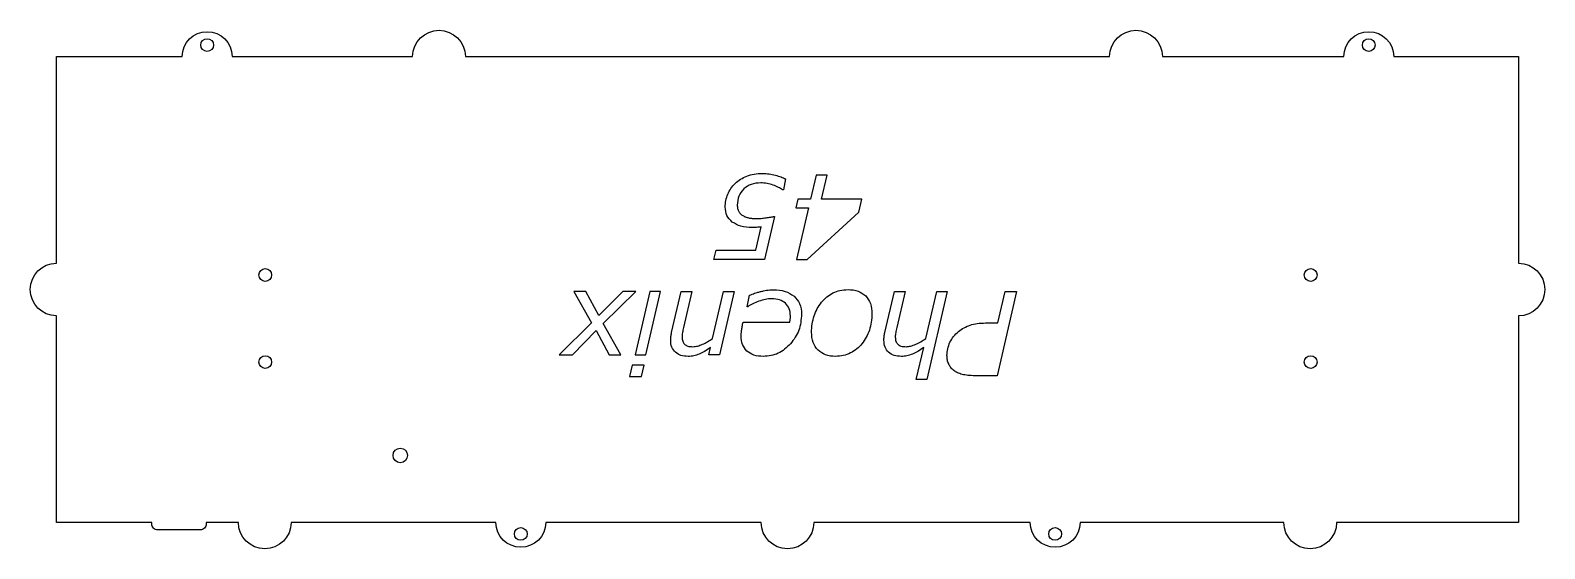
# Model space of a CAD drawing. Header units: millimetres. Extents: x 63 to 323, y 46 to 135.
import ezdxf

# ---------------------------------------------------------------- set-up
doc = ezdxf.new("R2010")
doc.units = ezdxf.units.MM
doc.layers.get('0').update_dxf_attribs({"linetype": 'CONTINUOUS'})

msp = doc.modelspace()

# ---------------------------------------------------------------- linework, layer by layer
for p, q in [((192.56, 109.54), (192.17, 107.64)), ((192.17, 107.64), (192.03, 107.64)), ((190.66, 103.08), (188.94, 95.63)), ((187.43, 97.27), (188.35, 101.27)), ((180.22, 95.63), (180.6, 97.27)), ((180.6, 97.27), (187.43, 97.27)), ((188.94, 95.63), (180.22, 95.63)), ((172.93, 83.09), (174.57, 90.17)), ((174.57, 90.17), (176.41, 90.17)), ((176.41, 90.17), (174.97, 83.96)), ((179.97, 82.03), (181.86, 90.17)), ((183.7, 90.17), (181.18, 79.26)), ((181.86, 90.17), (183.7, 90.17)), ((185.93, 87.52), (186.33, 89.51)), ((209.64, 83.09), (211.28, 90.17)), ((211.28, 90.17), (213.12, 90.17)), ((213.12, 90.17), (211.68, 83.96)), ((216.68, 82.03), (218.57, 90.17)), ((220.4, 90.17), (216.9, 74.98)), ((218.57, 90.17), (220.4, 90.17)), ((232.33, 90.17), (228.97, 75.63)), ((229.12, 84.72), (230.38, 90.17)), ((230.38, 90.17), (232.33, 90.17)), ((186.04, 87.52), (185.93, 87.52)), ((185.24, 84.88), (193.28, 84.88)), ((227, 84.72), (229.12, 84.72)), ((179.34, 79.26), (179.62, 80.47)), ((181.18, 79.26), (179.34, 79.26)), ((215.06, 74.98), (216.33, 80.47)), ((228.97, 75.63), (225.14, 75.63)), ((216.9, 74.98), (215.06, 74.98))]:
    msp.add_line(p, q)
msp.add_lwpolyline([(84.41, 49.08, -0.414214), (83.41, 50.08), (83.41, 50.34), (67.01, 50.34), (67.01, 85.94, -0.990523), (67.01, 95.03), (67.01, 130.64), (88.66, 130.64, -0.988439), (97.26, 130.64), (128.34, 130.64, -0.988994), (137.42, 130.64), (248.34, 130.64, -0.988994), (257.42, 130.64), (288.66, 130.64, -0.988439), (297.26, 130.64), (318.74, 130.64), (318.74, 95.03, -0.99456), (318.74, 85.94), (318.74, 50.34), (287.42, 50.34, -0.991958), (278.34, 50.34), (243.26, 50.34, -0.988439), (234.66, 50.34), (197.42, 50.34, -0.991958), (188.34, 50.34), (151.26, 50.34, -0.988439), (142.66, 50.34), (107.42, 50.34, -0.991958), (98.34, 50.34), (92.8, 50.34), (92.8, 50.08, -0.414214), (91.8, 49.08)], format="xyb", close=True)
for points in [[(194.34, 104.57), (196.49, 104.57), (194.43, 95.63), (196.25, 95.63), (205.18, 103.83), (205.68, 106.05), (198.73, 106.05), (199.69, 110.17), (197.79, 110.17), (196.84, 106.05), (194.68, 106.05)], [(166.77, 90.17), (164.52, 90.17), (160.42, 85.99), (158.17, 90.17), (156.1, 90.17), (159.15, 84.76), (153.58, 79.26), (155.84, 79.26), (159.91, 83.42), (162.15, 79.26), (164.21, 79.26), (161.17, 84.65)], [(168.5, 79.26), (171.02, 90.17), (169.18, 90.17), (166.66, 79.26)], [(167.76, 75.53), (168.2, 77.44), (166.13, 77.44), (165.69, 75.53)]]:
    msp.add_lwpolyline(points, close=True)
for centre, radius in [((92.96, 132.59), 1.1), ((292.96, 132.59), 1.1), ((102.96, 92.99), 1.1), ((282.96, 92.99), 1.1), ((102.96, 77.99), 1.1), ((282.96, 77.99), 1.1), ((126.21, 61.91), 1.25), ((146.96, 48.39), 1.1), ((238.96, 48.39), 1.1)]:
    msp.add_circle(centre, radius)
for points, knots in [([(183.88, 108.76), (184.18, 109.01), (184.78, 109.53), (185.51, 109.86), (185.88, 110.02)], [0, 0, 0, 0, 0.1177905, 0.2381141, 0.2381141, 0.2381141, 0.2381141]), ([(185.88, 110.02), (186.29, 110.16), (187.16, 110.43), (188.08, 110.46), (188.56, 110.47)], [0, 0, 0, 0, 0.1287538, 0.2734773, 0.2734773, 0.2734773, 0.2734773]), ([(188.56, 110.47), (188.95, 110.46), (189.71, 110.44), (190.45, 110.27), (190.81, 110.18)], [0, 0, 0, 0, 0.1159542, 0.2270358, 0.2270358, 0.2270358, 0.2270358]), ([(190.81, 110.18), (191.13, 110.09), (191.73, 109.91), (192.3, 109.65), (192.56, 109.54)], [0, 0, 0, 0, 0.101223, 0.1865274, 0.1865274, 0.1865274, 0.1865274]), ([(182.15, 104.68), (182.17, 105.07), (182.2, 105.83), (182.47, 106.55), (182.6, 106.91)], [0, 0, 0, 0, 0.1148084, 0.228322, 0.228322, 0.228322, 0.228322]), ([(182.6, 106.91), (182.76, 107.25), (183.09, 107.93), (183.62, 108.48), (183.88, 108.76)], [0, 0, 0, 0, 0.1128748, 0.2257624, 0.2257624, 0.2257624, 0.2257624]), ([(185.34, 107.8), (185.02, 107.41), (184.35, 106.61), (184.27, 105.57), (184.23, 105.03)], [0, 0, 0, 0, 0.147693, 0.3047202, 0.3047202, 0.3047202, 0.3047202]), ([(188.27, 108.85), (187.7, 108.82), (186.62, 108.75), (185.75, 108.11), (185.34, 107.8)], [0, 0, 0, 0, 0.1661678, 0.3174089, 0.3174089, 0.3174089, 0.3174089]), ([(190.4, 108.48), (190.05, 108.59), (189.36, 108.81), (188.63, 108.84), (188.27, 108.85)], [0, 0, 0, 0, 0.1081353, 0.21693, 0.21693, 0.21693, 0.21693]), ([(192.03, 107.64), (191.8, 107.8), (191.29, 108.14), (190.71, 108.36), (190.4, 108.48)], [0, 0, 0, 0, 0.0835378, 0.1839105, 0.1839105, 0.1839105, 0.1839105]), ([(183.38, 102.1), (183.02, 102.45), (182.29, 103.16), (182.2, 104.17), (182.15, 104.68)], [0, 0, 0, 0, 0.1449809, 0.2941826, 0.2941826, 0.2941826, 0.2941826]), ([(184.23, 105.03), (184.24, 104.83), (184.25, 104.44), (184.41, 104.09), (184.48, 103.93)], [0, 0, 0, 0, 0.0611215, 0.1142147, 0.1142147, 0.1142147, 0.1142147]), ([(186.8, 101.16), (186.13, 101.18), (184.91, 101.22), (183.86, 101.83), (183.38, 102.1)], [0, 0, 0, 0, 0.196743, 0.3595467, 0.3595467, 0.3595467, 0.3595467]), ([(184.48, 103.93), (184.57, 103.79), (184.76, 103.51), (185.03, 103.32), (185.17, 103.22)], [0, 0, 0, 0, 0.04970706, 0.09950516, 0.09950516, 0.09950516, 0.09950516]), ([(185.17, 103.22), (185.32, 103.13), (185.65, 102.95), (186.02, 102.87), (186.21, 102.83)], [0, 0, 0, 0, 0.0535025, 0.1120234, 0.1120234, 0.1120234, 0.1120234]), ([(186.21, 102.83), (186.41, 102.79), (186.83, 102.72), (187.25, 102.71), (187.47, 102.71)], [0, 0, 0, 0, 0.0619064, 0.1266699, 0.1266699, 0.1266699, 0.1266699]), ([(187.47, 102.71), (187.76, 102.72), (188.34, 102.73), (188.91, 102.8), (189.2, 102.84)], [0, 0, 0, 0, 0.0862401, 0.1734314, 0.1734314, 0.1734314, 0.1734314]), ([(189.2, 102.84), (189.46, 102.88), (189.95, 102.95), (190.44, 103.04), (190.66, 103.08)], [0, 0, 0, 0, 0.0805579, 0.1485137, 0.1485137, 0.1485137, 0.1485137]), ([(187.57, 101.19), (187.44, 101.18), (187.18, 101.16), (186.93, 101.16), (186.8, 101.16)], [0, 0, 0, 0, 0.03839301, 0.07721827, 0.07721827, 0.07721827, 0.07721827]), ([(188.35, 101.27), (188.22, 101.26), (187.96, 101.22), (187.7, 101.2), (187.57, 101.19)], [0, 0, 0, 0, 0.0398817, 0.07862936, 0.07862936, 0.07862936, 0.07862936]), ([(186.33, 89.51), (186.49, 89.56), (186.78, 89.67), (187.07, 89.78), (187.21, 89.83)], [0, 0, 0, 0, 0.04935084, 0.09361307, 0.09361307, 0.09361307, 0.09361307]), ([(187.21, 89.83), (187.36, 89.88), (187.69, 89.99), (188.02, 90.08), (188.21, 90.12)], [0, 0, 0, 0, 0.0467859, 0.1038731, 0.1038731, 0.1038731, 0.1038731]), ([(190.16, 88.89), (189.79, 88.87), (189.04, 88.83), (188.32, 88.59), (187.95, 88.47)], [0, 0, 0, 0, 0.1093916, 0.2255587, 0.2255587, 0.2255587, 0.2255587]), ([(188.21, 90.12), (188.4, 90.17), (188.75, 90.25), (189.11, 90.32), (189.28, 90.35)], [0, 0, 0, 0, 0.0585759, 0.1097623, 0.1097623, 0.1097623, 0.1097623]), ([(189.28, 90.35), (189.46, 90.37), (189.85, 90.42), (190.24, 90.42), (190.45, 90.43)], [0, 0, 0, 0, 0.0530589, 0.1175416, 0.1175416, 0.1175416, 0.1175416]), ([(192.54, 88.11), (192.22, 88.34), (191.5, 88.83), (190.63, 88.87), (190.16, 88.89)], [0, 0, 0, 0, 0.1172526, 0.2553594, 0.2553594, 0.2553594, 0.2553594]), ([(190.45, 90.43), (191.15, 90.4), (192.43, 90.35), (193.51, 89.67), (194.01, 89.36)], [0, 0, 0, 0, 0.2038925, 0.3767525, 0.3767525, 0.3767525, 0.3767525]), ([(194.01, 89.36), (194.38, 88.95), (195.18, 88.07), (195.26, 86.88), (195.3, 86.25)], [0, 0, 0, 0, 0.162896, 0.3461714, 0.3461714, 0.3461714, 0.3461714]), ([(198.74, 88.28), (199.04, 88.6), (199.61, 89.24), (200.35, 89.68), (200.71, 89.9)], [0, 0, 0, 0, 0.1299941, 0.2558715, 0.2558715, 0.2558715, 0.2558715]), ([(200.71, 89.9), (201.1, 90.07), (201.93, 90.42), (202.83, 90.45), (203.31, 90.47)], [0, 0, 0, 0, 0.1281134, 0.268017, 0.268017, 0.268017, 0.268017]), ([(203.31, 90.47), (203.9, 90.44), (205.03, 90.38), (205.92, 89.69), (206.34, 89.37)], [0, 0, 0, 0, 0.1752804, 0.3299095, 0.3299095, 0.3299095, 0.3299095]), ([(206.34, 89.37), (206.66, 88.95), (207.33, 88.04), (207.39, 86.91), (207.43, 86.3)], [0, 0, 0, 0, 0.1553036, 0.3317139, 0.3317139, 0.3317139, 0.3317139]), ([(187.95, 88.47), (187.6, 88.33), (186.93, 88.08), (186.32, 87.7), (186.04, 87.52)], [0, 0, 0, 0, 0.1140921, 0.2139635, 0.2139635, 0.2139635, 0.2139635]), ([(193.38, 85.94), (193.36, 86.37), (193.3, 87.18), (192.79, 87.81), (192.54, 88.11)], [0, 0, 0, 0, 0.1248254, 0.2377704, 0.2377704, 0.2377704, 0.2377704]), ([(195.3, 86.25), (195.22, 85.29), (195.08, 83.39), (193.96, 81.86), (193.4, 81.11)], [0, 0, 0, 0, 0.2823216, 0.5572395, 0.5572395, 0.5572395, 0.5572395]), ([(197.47, 85.93), (197.64, 86.36), (197.95, 87.2), (198.48, 87.92), (198.74, 88.28)], [0, 0, 0, 0, 0.137141, 0.2676912, 0.2676912, 0.2676912, 0.2676912]), ([(207.43, 86.3), (207.41, 85.82), (207.37, 84.88), (207.11, 83.96), (206.99, 83.51)], [0, 0, 0, 0, 0.1434876, 0.2836484, 0.2836484, 0.2836484, 0.2836484]), ([(174.97, 83.96), (174.94, 83.8), (174.87, 83.5), (174.82, 83.2), (174.8, 83.06)], [0, 0, 0, 0, 0.04941541, 0.09156062, 0.09156062, 0.09156062, 0.09156062]), ([(184.97, 83.4), (185.01, 83.63), (185.08, 84.13), (185.18, 84.62), (185.24, 84.88)], [0, 0, 0, 0, 0.0694021, 0.1498404, 0.1498404, 0.1498404, 0.1498404]), ([(193.28, 84.88), (193.29, 84.97), (193.33, 85.16), (193.35, 85.34), (193.36, 85.43)], [0, 0, 0, 0, 0.02854045, 0.05637034, 0.05637034, 0.05637034, 0.05637034]), ([(193.36, 85.43), (193.37, 85.52), (193.38, 85.69), (193.38, 85.86), (193.38, 85.94)], [0, 0, 0, 0, 0.02640785, 0.05082679, 0.05082679, 0.05082679, 0.05082679]), ([(197.03, 83.12), (197.04, 83.6), (197.08, 84.56), (197.34, 85.48), (197.47, 85.93)], [0, 0, 0, 0, 0.1439933, 0.2857505, 0.2857505, 0.2857505, 0.2857505]), ([(206.99, 83.51), (206.82, 83.08), (206.5, 82.24), (205.96, 81.51), (205.7, 81.15)], [0, 0, 0, 0, 0.1368869, 0.2702807, 0.2702807, 0.2702807, 0.2702807]), ([(211.68, 83.96), (211.65, 83.8), (211.58, 83.5), (211.53, 83.2), (211.51, 83.06)], [0, 0, 0, 0, 0.04941541, 0.09156062, 0.09156062, 0.09156062, 0.09156062]), ([(222.32, 83.25), (222.63, 83.48), (223.25, 83.94), (223.97, 84.22), (224.33, 84.36)], [0, 0, 0, 0, 0.115253, 0.230919, 0.230919, 0.230919, 0.230919]), ([(224.33, 84.36), (224.73, 84.47), (225.61, 84.69), (226.51, 84.71), (227, 84.72)], [0, 0, 0, 0, 0.1248039, 0.2698608, 0.2698608, 0.2698608, 0.2698608]), ([(172.77, 81.75), (172.77, 81.85), (172.78, 82.06), (172.8, 82.27), (172.82, 82.39)], [0, 0, 0, 0, 0.02761488, 0.06368991, 0.06368991, 0.06368991, 0.06368991]), ([(173.57, 79.68), (173.34, 79.96), (172.84, 80.56), (172.79, 81.34), (172.77, 81.75)], [0, 0, 0, 0, 0.1060481, 0.2273406, 0.2273406, 0.2273406, 0.2273406]), ([(172.82, 82.39), (172.83, 82.51), (172.86, 82.75), (172.91, 82.98), (172.93, 83.09)], [0, 0, 0, 0, 0.0379134, 0.07133481, 0.07133481, 0.07133481, 0.07133481]), ([(174.8, 83.06), (174.78, 82.93), (174.74, 82.68), (174.73, 82.42), (174.73, 82.29)], [0, 0, 0, 0, 0.03915547, 0.07752363, 0.07752363, 0.07752363, 0.07752363]), ([(174.73, 82.29), (174.74, 82.04), (174.76, 81.59), (175.02, 81.22), (175.14, 81.06)], [0, 0, 0, 0, 0.0725061, 0.1322961, 0.1322961, 0.1322961, 0.1322961]), ([(175.14, 81.06), (175.32, 80.94), (175.76, 80.65), (176.29, 80.64), (176.6, 80.64)], [0, 0, 0, 0, 0.0645945, 0.154322, 0.154322, 0.154322, 0.154322]), ([(176.6, 80.64), (176.86, 80.66), (177.43, 80.71), (177.95, 80.93), (178.24, 81.05)], [0, 0, 0, 0, 0.078795, 0.1700723, 0.1700723, 0.1700723, 0.1700723]), ([(178.24, 81.05), (178.53, 81.19), (179.13, 81.49), (179.69, 81.85), (179.97, 82.03)], [0, 0, 0, 0, 0.0987053, 0.1995327, 0.1995327, 0.1995327, 0.1995327]), ([(184.89, 82.48), (184.89, 82.6), (184.91, 82.91), (184.95, 83.22), (184.97, 83.4)], [0, 0, 0, 0, 0.03790553, 0.09323127, 0.09323127, 0.09323127, 0.09323127]), ([(185.87, 79.89), (185.59, 80.24), (184.97, 80.99), (184.92, 81.96), (184.89, 82.48)], [0, 0, 0, 0, 0.1330551, 0.2832859, 0.2832859, 0.2832859, 0.2832859]), ([(193.4, 81.11), (192.74, 80.48), (191.42, 79.24), (189.61, 79.05), (188.72, 78.96)], [0, 0, 0, 0, 0.2662167, 0.5286087, 0.5286087, 0.5286087, 0.5286087]), ([(198.14, 80.03), (197.81, 80.45), (197.11, 81.36), (197.06, 82.5), (197.03, 83.12)], [0, 0, 0, 0, 0.1552281, 0.3351285, 0.3351285, 0.3351285, 0.3351285]), ([(205.7, 81.15), (205.41, 80.83), (204.83, 80.2), (204.09, 79.77), (203.72, 79.56)], [0, 0, 0, 0, 0.1270587, 0.2556617, 0.2556617, 0.2556617, 0.2556617]), ([(209.48, 81.75), (209.48, 81.85), (209.49, 82.06), (209.51, 82.27), (209.53, 82.39)], [0, 0, 0, 0, 0.02761488, 0.06368991, 0.06368991, 0.06368991, 0.06368991]), ([(210.28, 79.68), (210.04, 79.96), (209.54, 80.56), (209.5, 81.34), (209.48, 81.75)], [0, 0, 0, 0, 0.1060481, 0.2273406, 0.2273406, 0.2273406, 0.2273406]), ([(209.53, 82.39), (209.54, 82.51), (209.57, 82.75), (209.62, 82.98), (209.64, 83.09)], [0, 0, 0, 0, 0.0379134, 0.07133481, 0.07133481, 0.07133481, 0.07133481]), ([(211.51, 83.06), (211.49, 82.93), (211.45, 82.68), (211.44, 82.42), (211.44, 82.29)], [0, 0, 0, 0, 0.03915547, 0.07752363, 0.07752363, 0.07752363, 0.07752363]), ([(211.44, 82.29), (211.45, 82.04), (211.47, 81.59), (211.73, 81.22), (211.85, 81.06)], [0, 0, 0, 0, 0.0725061, 0.1322961, 0.1322961, 0.1322961, 0.1322961]), ([(211.85, 81.06), (212.03, 80.94), (212.47, 80.65), (213, 80.64), (213.31, 80.64)], [0, 0, 0, 0, 0.0645945, 0.154322, 0.154322, 0.154322, 0.154322]), ([(213.31, 80.64), (213.57, 80.66), (214.14, 80.71), (214.66, 80.93), (214.95, 81.05)], [0, 0, 0, 0, 0.078795, 0.1700723, 0.1700723, 0.1700723, 0.1700723]), ([(214.95, 81.05), (215.24, 81.19), (215.84, 81.49), (216.4, 81.85), (216.68, 82.03)], [0, 0, 0, 0, 0.0987053, 0.1995327, 0.1995327, 0.1995327, 0.1995327]), ([(220.34, 79.13), (220.36, 79.52), (220.4, 80.3), (220.7, 81.03), (220.85, 81.39)], [0, 0, 0, 0, 0.1169291, 0.2339091, 0.2339091, 0.2339091, 0.2339091]), ([(220.85, 81.39), (221.05, 81.74), (221.43, 82.43), (222.02, 82.97), (222.32, 83.25)], [0, 0, 0, 0, 0.1175937, 0.2377545, 0.2377545, 0.2377545, 0.2377545]), ([(175.79, 78.96), (175.35, 78.98), (174.54, 79.02), (173.88, 79.47), (173.57, 79.68)], [0, 0, 0, 0, 0.1279905, 0.2373385, 0.2373385, 0.2373385, 0.2373385]), ([(177.67, 79.35), (177.36, 79.24), (176.76, 79.01), (176.11, 78.98), (175.79, 78.96)], [0, 0, 0, 0, 0.0975222, 0.1934794, 0.1934794, 0.1934794, 0.1934794]), ([(179.62, 80.47), (179.29, 80.25), (178.67, 79.83), (177.99, 79.5), (177.67, 79.35)], [0, 0, 0, 0, 0.1200072, 0.2255881, 0.2255881, 0.2255881, 0.2255881]), ([(188.72, 78.96), (188.15, 78.98), (187.11, 79.03), (186.26, 79.62), (185.87, 79.89)], [0, 0, 0, 0, 0.1654521, 0.3044781, 0.3044781, 0.3044781, 0.3044781]), ([(201.14, 78.96), (200.55, 78.99), (199.44, 79.06), (198.56, 79.72), (198.14, 80.03)], [0, 0, 0, 0, 0.1713076, 0.3247719, 0.3247719, 0.3247719, 0.3247719]), ([(203.72, 79.56), (203.31, 79.38), (202.49, 79.03), (201.59, 78.98), (201.14, 78.96)], [0, 0, 0, 0, 0.131366, 0.2664667, 0.2664667, 0.2664667, 0.2664667]), ([(212.49, 78.96), (212.06, 78.98), (211.25, 79.02), (210.58, 79.47), (210.28, 79.68)], [0, 0, 0, 0, 0.1279905, 0.2373385, 0.2373385, 0.2373385, 0.2373385]), ([(214.38, 79.35), (214.07, 79.24), (213.46, 79.01), (212.82, 78.98), (212.49, 78.96)], [0, 0, 0, 0, 0.0975222, 0.1934794, 0.1934794, 0.1934794, 0.1934794]), ([(216.33, 80.47), (216, 80.25), (215.38, 79.83), (214.7, 79.5), (214.38, 79.35)], [0, 0, 0, 0, 0.1200072, 0.2255881, 0.2255881, 0.2255881, 0.2255881]), ([(220.64, 77.61), (220.55, 77.84), (220.36, 78.33), (220.35, 78.85), (220.34, 79.13)], [0, 0, 0, 0, 0.0727269, 0.1553496, 0.1553496, 0.1553496, 0.1553496]), ([(221.52, 76.54), (221.34, 76.69), (220.98, 77), (220.75, 77.41), (220.64, 77.61)], [0, 0, 0, 0, 0.070448, 0.1398046, 0.1398046, 0.1398046, 0.1398046]), ([(222.94, 75.86), (222.67, 75.95), (222.16, 76.1), (221.72, 76.4), (221.52, 76.54)], [0, 0, 0, 0, 0.084101, 0.1585063, 0.1585063, 0.1585063, 0.1585063]), ([(225.14, 75.63), (224.73, 75.64), (223.99, 75.65), (223.27, 75.8), (222.94, 75.86)], [0, 0, 0, 0, 0.1214793, 0.2214259, 0.2214259, 0.2214259, 0.2214259])]:
    msp.add_open_spline(points, degree=3, knots=knots)

doc.saveas('drawing.dxf')
